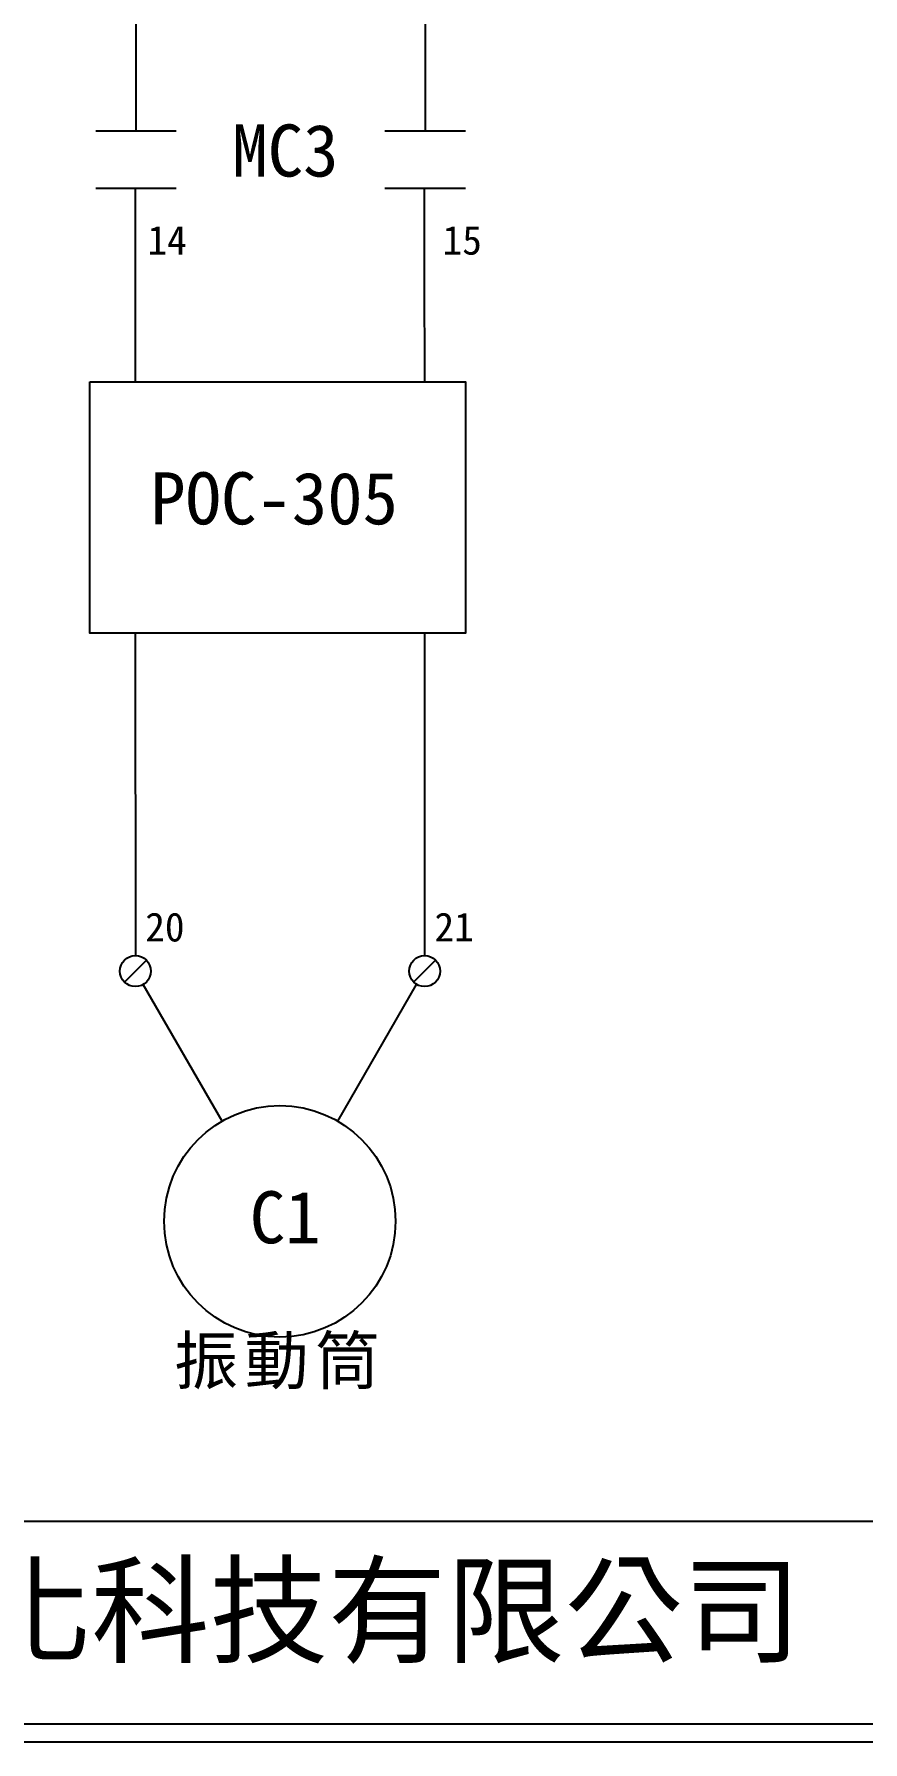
# Model space of a CAD drawing. Extents: x -24 to 263, y 255 to 459.
# Drawn here: x 52 to 109.3, y 255.5 to 373.6 of the extents above; entities that cross this region are included whole.
import ezdxf

# ---------------------------------------------------------------- set-up
doc = ezdxf.new("R2010")
doc.units = 0
doc.layers.get('0').update_dxf_attribs({"linetype": 'CONTINUOUS'})
doc.layers.add('圖框層', color=7, linetype='CONTINUOUS')
doc.layers.add('標尺寸層', color=3, linetype='CONTINUOUS')
doc.styles.add('STSL', font='KAIU.TTF')
doc.styles.add('標楷體', font='KAIU.TTF')

msp = doc.modelspace()

# ---------------------------------------------------------------- linework, layer by layer
for p, q in [((79.01, 390.53), (79.03, 366.88)), ((59.02, 380.53), (59.03, 366.88)), ((58.97, 362.9), (58.97, 357.04)), ((78.97, 362.9), (78.97, 357.04)), ((58.97, 357.04), (58.98, 349.51)), ((78.97, 357.04), (78.98, 349.51)), ((58.98, 332.13), (58.99, 309.84)), ((78.98, 332.13), (78.99, 309.84)), ((59.75, 309.53), (58.23, 308.01)), ((79.75, 309.53), (78.23, 308.01)), ((64.98, 298.4), (59.53, 307.84)), ((72.98, 298.4), (78.44, 307.85))]:
    msp.add_line(p, q)
for centre, radius in [((58.99, 308.77), 1.07), ((78.99, 308.77), 1.07), ((68.98, 291.47), 8)]:
    msp.add_circle(centre, radius)
at = {"layer": '圖框層', "color": 7}
for p, q in [((-22.33, 270.73), (262.17, 270.73)), ((-22.33, 256.73), (262.17, 256.73)), ((-23.58, 255.48), (263.42, 255.48))]:
    msp.add_line(p, q, dxfattribs=at)
at = {"layer": '標尺寸層', "color": 7}
for p, q in [((56.25, 366.88), (61.81, 366.88)), ((76.25, 366.88), (81.81, 366.88)), ((56.25, 362.9), (61.81, 362.9)), ((58.97, 362.9), (58.97, 357.04)), ((76.25, 362.9), (81.81, 362.9))]:
    msp.add_line(p, q, dxfattribs=at)
msp.add_lwpolyline([(55.83, 349.51), (81.82, 349.51), (81.82, 332.13), (55.83, 332.13)], close=True, dxfattribs=at)

# ---------------------------------------------------------------- texts
at = {"color": 0, "insert": (68.98, 283.47), "char_height": 3.25, "width": 24.1454, "attachment_point": 2, "style": '標楷體'}
msp.add_mtext('{\\T1.1;振動筒}', dxfattribs=at)
at = {"layer": '圖框層', "color": 4, "style": 'STSL'}
for s, height, p in [('MC3', 3.6, (65.69, 363.71)), ('14', 2, (59.82, 358.31)), ('15', 2, (80.23, 358.31)), ('POC-305', 3.6, (60.01, 339.66)), ('20', 2, (59.67, 310.82)), ('21', 2, (79.67, 310.82)), ('C1', 3.6, (66.9, 289.95)), ('泓陞自動化科技有限公司', 6, (15.02, 261.56))]:
    msp.add_text(s, height=height, dxfattribs=at).set_placement(p)

doc.saveas('drawing.dxf')
